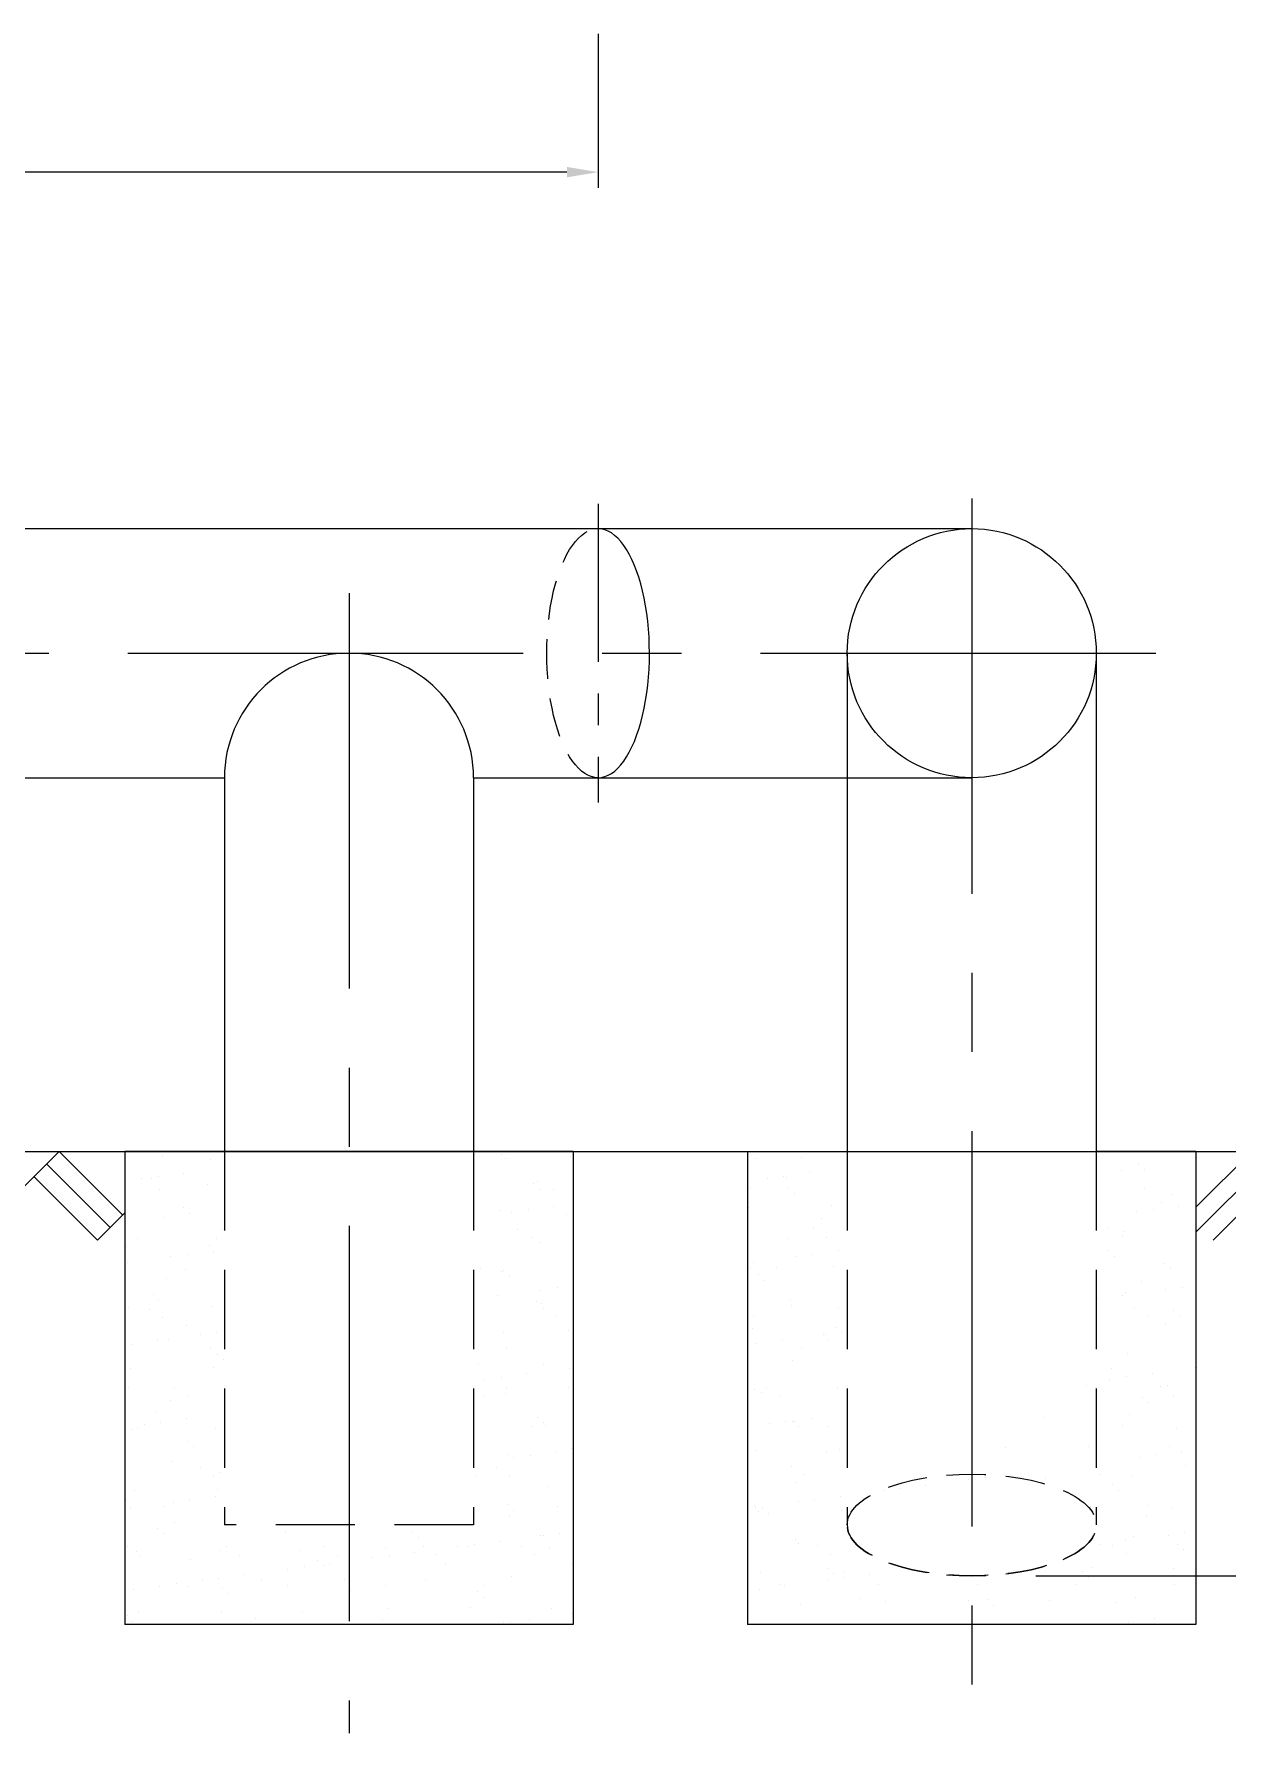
# Model space of a CAD drawing. Header units: metres. Extents: x 32 to 1001, y 122 to 783.
# Drawn here: x 300.5 to 396.3, y 129.1 to 265.5 of the extents above; entities that cross this region are included whole.
import ezdxf

# ---------------------------------------------------------------- set-up
doc = ezdxf.new("R2010")
doc.units = ezdxf.units.M
doc.linetypes.add('CENTER', pattern=[50.800000000000004, 31.75, -6.35, 6.35, -6.35])
doc.linetypes.add('HIDDEN', pattern=[9.524999999999999, 6.35, -3.175])
for name, color, linetype in [('CEN. LINE CIRCLE', 30, 'CENTER'), ('CEN. LINE PIPE', 30, 'CENTER'), ('Circle', 3, 'Continuous'), ('DIM', 1, 'Continuous'), ('PIPE LINE', 4, 'Continuous')]:
    doc.layers.add(name, color=color, linetype=linetype)

msp = doc.modelspace()

# ---------------------------------------------------------------- linework, layer by layer
at = {"color": 7}
for p, q in [((295.4167686554213, 168.6341035505763), (302.5444050097817, 175.7617399049368)), ((306.6480413641422, 169.6421035505764), (301.5364050097817, 174.7537399049367)), ((307.6560413641421, 170.6501035505764), (302.5444050097817, 175.7617399049368)), ((307.8213390381216, 175.7617399049367), (307.8213390381216, 137.7617399049367)), ((343.8213390381216, 175.7617399049367), (307.8213390381216, 175.7617399049367)), ((307.8213390381216, 175.7617399049367), (315.8213390381216, 175.7617399049366)), ((335.8213390381216, 175.7617399049367), (365.8213390381214, 175.7617399049366)), ((343.8213390381216, 175.7617399049367), (343.8213390381216, 137.7617399049367)), ((357.8213390381214, 175.7617399049367), (357.8213390381214, 137.7617399049366)), ((357.8213390381214, 175.7617399049367), (365.8213390381214, 175.7617399049366)), ((393.8213390381214, 175.7617399049367), (385.8213390381214, 175.7617399049366)), ((393.8213390381214, 175.7617399049367), (393.8213390381214, 137.7617399049366)), ((393.8213390381214, 169.2677649722301), (400.3153139708282, 175.7617399049368)), ((393.8213390381214, 171.28376497223), (398.2993139708283, 175.7617399049368)), ((395.2036776164679, 168.6341035505763), (402.3313139708283, 175.7617399049368)), ((305.6400413641421, 168.6341035505763), (300.5284050097817, 173.7457399049368)), ((305.6400413641421, 168.6341035505763), (307.8213390381214, 170.8154012245557)), ((343.8213390381216, 137.7617399049367), (307.8213390381216, 137.7617399049367)), ((393.8213390381214, 137.7617399049367), (357.8213390381214, 137.7617399049367))]:
    msp.add_line(p, q, dxfattribs=at)
at = {"color": 7, "linetype": 'Continuous'}
for p, q in [((310.8511319204956, 175.3368259935946), (310.8511319204956, 175.3368259935946)), ((314.6722833760335, 175.1450756159444), (314.6722833760335, 175.1450756159444)), ((338.1011472723762, 175.4720808219894), (338.1011472723762, 175.4720808219894)), ((338.4020544832773, 175.1881911563008), (338.4020544832773, 175.1881911563008)), ((358.5783390525057, 175.1601897131179), (358.5783390525057, 175.1601897131179)), ((362.131825590521, 175.231306696657), (362.131825590521, 175.231306696657)), ((385.8615966977649, 175.2744222370134), (385.8615966977649, 175.2744222370134)), ((389.2192193452801, 174.7609930149047), (389.2192193452801, 174.7609930149047)), ((393.7715204001794, 175.2887940837988), (393.7715204001794, 175.2887940837988)), ((309.1820945467248, 173.5533471637371), (309.1820945467248, 173.5533471637371)), ((309.9883909675235, 173.5546786982885), (309.9883909675235, 173.5546786982885)), ((310.5041862693668, 173.7274038410625), (310.5041862693668, 173.7274038410625)), ((312.5691676266362, 173.9992637942184), (312.5691676266362, 173.9992637942184)), ((340.9408802033657, 173.3409664485576), (340.9408802033657, 173.3409664485576)), ((359.3836849835046, 173.5860695514031), (359.3836849835046, 173.5860695514031)), ((360.7057767061465, 173.7601262287286), (360.7057767061465, 173.7601262287286)), ((360.9473780154129, 173.6417708762974), (360.9473780154129, 173.6417708762974)), ((362.7707580634159, 174.0319861818845), (362.7707580634159, 174.0319861818845)), ((387.8141445924881, 174.1897375794368), (387.8141445924881, 174.1897375794368)), ((389.6873904541545, 174.3319932330687), (389.6873904541545, 174.3319932330687)), ((310.6183453638755, 172.6741699597972), (310.6183453638755, 172.6741699597972)), ((314.4368347734715, 173.0713254707609), (314.4368347734715, 173.0713254707609)), ((340.6292712602981, 173.1554820000753), (340.6292712602981, 173.1554820000753)), ((341.0974423691725, 172.7264822182393), (341.0974423691725, 172.7264822182393)), ((342.2580401735337, 172.7316573469391), (342.2580401735337, 172.7316573469391)), ((358.0778875783631, 172.7604010405099), (358.0778875783631, 172.7604010405099)), ((361.1064630404276, 172.8435908912038), (361.1064630404276, 172.8435908912038)), ((361.574634149302, 172.4145911093679), (361.574634149302, 172.4145911093679)), ((389.7175823880214, 172.8178884276517), (389.7175823880214, 172.8178884276517)), ((391.8971580880418, 172.3071142628031), (391.8971580880418, 172.3071142628031)), ((312.5165149554454, 171.2380798763744), (312.5165149554454, 171.2380798763744)), ((312.9846860643198, 170.8090800945385), (312.9846860643198, 170.8090800945385)), ((337.8779016271693, 170.9906603234407), (337.8779016271693, 170.9906603234407)), ((338.8723762579447, 170.885704528897), (338.8723762579447, 170.885704528897)), ((340.1944679805866, 171.0597612062224), (340.1944679805866, 171.0597612062224)), ((342.259449337856, 171.3316211593784), (342.259449337856, 171.3316211593784)), ((343.3072100030598, 170.7016032479737), (343.3072100030598, 170.7016032479737)), ((357.8843994392165, 171.2914647511805), (357.8843994392165, 171.2914647511805)), ((364.5330808683889, 171.3762703534636), (364.5330808683889, 171.3762703534636)), ((389.073966694724, 170.918426916563), (389.073966694724, 170.918426916563)), ((390.396058417366, 171.0924835938885), (390.396058417366, 171.0924835938885)), ((391.0371262982831, 171.6459113312603), (391.0371262982831, 171.6459113312603)), ((392.4610397746353, 171.3643435470444), (392.4610397746353, 171.3643435470444)), ((311.011135050094, 170.4426936203012), (311.011135050094, 170.4426936203012)), ((315.6525489039326, 169.467028597575), (315.6525489039326, 169.467028597575)), ((339.3823200111765, 169.5101441379313), (339.3823200111765, 169.5101441379313)), ((363.1120911184202, 169.5532596782877), (363.1120911184202, 169.5532596782877)), ((363.7844017831893, 170.3897121391022), (363.7844017831893, 170.3897121391022)), ((386.8418622256638, 169.5963752186441), (386.8418622256638, 169.5963752186441)), ((387.9741477220866, 169.2956052061434), (387.9741477220866, 169.2956052061434)), ((307.9481564738975, 168.0923874951844), (307.9481564738975, 168.0923874951844)), ((308.8137323377005, 168.7702862481891), (308.8137323377005, 168.7702862481891)), ((314.5968379030701, 168.1771930974676), (314.5968379030701, 168.1771930974676)), ((315.1944536982071, 168.7842011242728), (315.1944536982071, 168.7842011242728)), ((340.4534271473589, 168.8277736353308), (340.4534271473589, 168.8277736353308)), ((341.100883332964, 168.4468340752641), (341.100883332964, 168.4468340752641)), ((361.1073811450113, 168.747638503004), (361.1073811450113, 168.747638503004)), ((364.1831982546025, 168.8708891756872), (364.1831982546025, 168.8708891756872)), ((387.9129693618462, 168.9140047160436), (387.9129693618462, 168.9140047160436)), ((308.0739347952563, 166.8310127885349), (308.0739347952563, 166.8310127885349)), ((311.5239646238649, 167.2852178322222), (311.5239646238649, 167.2852178322222)), ((312.8460563465069, 167.4592745095476), (312.8460563465069, 167.4592745095476)), ((314.9110377037762, 167.7311344627036), (314.9110377037762, 167.7311344627036)), ((358.2755252320356, 166.8637351762009), (358.2755252320356, 166.8637351762009)), ((361.7255550606442, 167.3179402198882), (361.7255550606442, 167.3179402198882)), ((363.0476467832862, 167.4919968972137), (363.0476467832862, 167.4919968972137)), ((364.6930839979875, 166.4821379801704), (364.6930839979875, 166.4821379801704)), ((365.1126281405556, 167.7638568503696), (365.1126281405556, 167.7638568503696)), ((386.7897175512409, 167.7612222083167), (386.7897175512409, 167.7612222083167)), ((387.2578886601153, 167.3322224264808), (387.2578886601153, 167.3322224264808)), ((391.1971294278814, 166.7517789579667), (391.1971294278814, 166.7517789579667)), ((391.7689550521027, 166.457470906682), (391.7689550521027, 166.457470906682)), ((311.1711381796925, 165.5485612470079), (311.1711381796925, 165.5485612470079)), ((312.6697180279569, 166.3137524388274), (312.6697180279569, 166.3137524388274)), ((336.3994891352006, 166.3568679791837), (336.3994891352006, 166.3568679791837)), ((338.0379047567676, 166.0965279501473), (338.0379047567676, 166.0965279501473)), ((338.1997694662587, 166.1557111934874), (338.1997694662587, 166.1557111934874)), ((338.6679405751331, 165.7267114116515), (338.6679405751331, 165.7267114116515)), ((358.0444025688149, 166.3973323778871), (358.0444025688149, 166.3973323778871)), ((358.6769612463882, 165.843820084616), (358.6769612463882, 165.843820084616)), ((359.1451323552626, 165.41482030278), (359.1451323552626, 165.41482030278)), ((360.1292602424444, 166.3999835195401), (360.1292602424444, 166.3999835195401)), ((389.4676562940026, 165.3073434562151), (389.4676562940026, 165.3073434562151)), ((310.0870131614061, 164.2383090697866), (310.0870131614061, 164.2383090697866)), ((310.5551842702805, 163.8093092879507), (310.5551842702805, 163.8093092879507)), ((337.764216506476, 164.1633701536948), (337.764216506476, 164.1633701536948)), ((341.2142463350846, 164.6175751973822), (341.2142463350846, 164.6175751973822)), ((342.5363380577265, 164.7916318747076), (342.5363380577265, 164.7916318747076)), ((361.2673842746099, 163.8535061297107), (361.2673842746099, 163.8535061297107)), ((385.9008255859859, 163.9242325882049), (385.9008255859859, 163.9242325882049)), ((387.9658069432552, 164.1960925413609), (387.9658069432552, 164.1960925413609)), ((388.134150851685, 164.4014728328499), (388.134150851685, 164.4014728328499)), ((391.4158367718638, 164.6502975850482), (391.4158367718638, 164.6502975850482)), ((392.7379284945058, 164.8243542623736), (392.7379284945058, 164.8243542623736)), ((308.1081596034961, 163.198255121891), (308.1081596034961, 163.198255121891)), ((309.7939978655994, 163.0922392298198), (309.7939978655994, 163.0922392298198)), ((310.8651050017818, 162.4098687272193), (310.8651050017818, 162.4098687272193)), ((314.7568410326684, 163.283060724174), (314.7568410326684, 163.283060724174)), ((340.8777082090203, 163.7018324413858), (340.8777082090203, 163.7018324413858)), ((341.2608864625624, 163.5527017019707), (341.2608864625624, 163.5527017019707)), ((341.4336926752577, 163.1497266169615), (341.4336926752577, 163.1497266169615)), ((342.5047998114401, 162.4673561143611), (342.5047998114401, 162.4673561143611)), ((358.3246472162693, 162.4960998079321), (358.3246472162693, 162.4960998079321)), ((361.3548999891499, 163.3899413325144), (361.3548999891499, 163.3899413325144)), ((365.1634637825015, 163.1928421573179), (365.1634637825015, 163.1928421573179)), ((388.8932348897453, 163.2359576976744), (388.8932348897453, 163.2359576976744)), ((389.9643420259276, 162.5535871950739), (389.9643420259276, 162.5535871950739)), ((391.9957802819245, 162.990744634301), (391.9957802819245, 162.990744634301)), ((392.4639513907989, 162.561744852465), (392.4639513907989, 162.561744852465)), ((312.7649519041678, 161.784430317685), (312.7649519041678, 161.784430317685)), ((313.8658347010047, 161.0170885007073), (313.8658347010047, 161.0170885007073)), ((315.1879264236467, 161.1911451780328), (315.1879264236467, 161.1911451780328)), ((338.197907886366, 161.2023955768539), (338.197907886366, 161.2023955768539)), ((343.4058321969422, 161.3852336194717), (343.4058321969422, 161.3852336194717)), ((358.2044056984135, 161.5032000045938), (358.2044056984135, 161.5032000045938)), ((363.8830239770718, 161.0733425106003), (363.8830239770718, 161.0733425106003)), ((364.0674251377841, 161.0498108883734), (364.0674251377841, 161.0498108883734)), ((364.8530871275858, 161.5880056068768), (364.8530871275858, 161.5880056068768)), ((365.3895168604261, 161.2238675656988), (365.3895168604261, 161.2238675656988)), ((391.3571325574798, 161.8576465846735), (391.3571325574798, 161.8576465846735)), ((308.3508235151268, 160.2910235038641), (308.3508235151268, 160.2910235038641)), ((310.4158048723961, 160.56288345702), (310.4158048723961, 160.56288345702)), ((311.3311413092908, 160.6544288737144), (311.3311413092908, 160.6544288737144)), ((314.7210906920383, 159.9533349178577), (314.7210906920383, 159.9533349178577)), ((338.450861799282, 159.9964504582139), (338.450861799282, 159.9964504582139)), ((358.5524139519061, 160.3237458915301), (358.5524139519061, 160.3237458915301)), ((360.6173953091755, 160.595605844686), (360.6173953091755, 160.595605844686)), ((362.1806329065258, 160.0395659985704), (362.1806329065258, 160.0395659985704)), ((364.3511950859462, 160.6443427287643), (364.3511950859462, 160.6443427287643)), ((385.9104040137696, 160.0826815389266), (385.9104040137696, 160.0826815389266)), ((393.8203277161841, 160.0970533857122), (393.8203277161841, 160.0970533857122)), ((308.2681627330944, 158.3041227485975), (308.2681627330944, 158.3041227485975)), ((314.9168441622668, 158.3889283508807), (314.9168441622668, 158.3889283508807)), ((315.2930758920897, 159.4678314957709), (315.2930758920897, 159.4678314957709)), ((315.7612470009641, 159.0388317139349), (315.7612470009641, 159.0388317139349)), ((336.2384387810937, 158.7269406050636), (336.2384387810937, 158.7269406050636)), ((341.4208895921608, 158.6585693286773), (341.4208895921608, 158.6585693286773)), ((343.5561164122244, 158.3494458658673), (343.5561164122244, 158.3494458658673)), ((361.4273874042083, 158.9593737564172), (361.4273874042083, 158.9593737564172)), ((387.0381544999632, 158.3075726496273), (387.0381544999632, 158.3075726496273)), ((388.2941539812834, 159.5073404595566), (388.2941539812834, 159.5073404595566)), ((393.7577068490036, 158.3821682535333), (393.7577068490036, 158.3821682535333)), ((336.7190135037045, 157.4493241916986), (336.7190135037045, 157.4493241916986)), ((338.0411052263465, 157.6233808690241), (338.0411052263465, 157.6233808690241)), ((340.1060865836158, 157.89524082218), (340.1060865836158, 157.89524082218)), ((385.0195880692314, 156.9946776613231), (385.0195880692314, 156.9946776613231)), ((386.9206039404837, 157.4820465793646), (386.9206039404837, 157.4820465793646)), ((388.2426956631257, 157.65610325669), (388.2426956631257, 157.65610325669)), ((390.307677020395, 157.927963209846), (390.307677020395, 157.927963209846)), ((391.5171356870782, 156.96351421138), (391.5171356870782, 156.96351421138)), ((308.1256824762412, 156.8095384813628), (308.1256824762412, 156.8095384813628)), ((311.4911444388893, 155.760296500421), (311.4911444388893, 155.760296500421)), ((311.8453705296809, 156.7318217088499), (311.8453705296809, 156.7318217088499)), ((312.9164776658633, 156.0494512062494), (312.9164776658633, 156.0494512062494)), ((336.6462487731069, 156.0925667466058), (336.6462487731069, 156.0925667466058)), ((338.3579110159644, 156.3082632035604), (338.3579110159644, 156.3082632035604)), ((338.448206414981, 156.7020616347979), (338.448206414981, 156.7020616347979)), ((343.4850653393391, 156.7893090959917), (343.4850653393391, 156.7893090959917)), ((358.3644088280118, 156.6090676313003), (358.3644088280118, 156.6090676313003)), ((358.9253981951107, 156.3901705259265), (358.9253981951107, 156.3901705259265)), ((359.3049127441685, 156.8180527895626), (359.3049127441685, 156.8180527895626)), ((360.3760198803508, 156.1356822869622), (360.3760198803508, 156.1356822869622)), ((365.0130902571842, 156.6938732335834), (365.0130902571842, 156.6938732335834)), ((389.5662784878851, 155.9909738277132), (389.5662784878851, 155.9909738277132)), ((390.0344495967595, 155.5619740458773), (390.0344495967595, 155.5619740458773)), ((390.9446075538267, 156.8755401767044), (390.9446075538267, 156.8755401767044)), ((392.0157146900091, 156.193169674104), (392.0157146900091, 156.193169674104)), ((310.3354501101285, 154.7846595110971), (310.3354501101285, 154.7846595110971)), ((312.757674949536, 154.2947541255052), (312.757674949536, 154.2947541255052)), ((340.9763304029029, 154.3854628128838), (340.9763304029029, 154.3854628128838)), ((362.9592653863154, 154.3274765131712), (362.9592653863154, 154.3274765131712)), ((381.5938883458539, 154.3660458108634), (381.5938883458539, 154.3660458108634)), ((388.4541571108818, 154.6132080862632), (388.4541571108818, 154.6132080862632)), ((308.4281658626929, 153.4099903753041), (308.4281658626929, 153.4099903753041)), ((308.8625396537051, 153.5785455501023), (308.8625396537051, 153.5785455501023)), ((309.3706018696247, 153.8488374950238), (309.3706018696247, 153.8488374950238)), ((310.6926935922667, 154.0228941723493), (310.6926935922667, 154.0228941723493)), ((315.0768472918652, 153.4947959775873), (315.0768472918652, 153.4947959775873)), ((340.5022344633634, 153.6360329372441), (340.5022344633634, 153.6360329372441)), ((341.4445015117773, 153.9564630310479), (341.4445015117773, 153.9564630310479)), ((341.5808927217594, 153.764436955384), (341.5808927217594, 153.764436955384)), ((359.5721923064041, 153.8815598826899), (359.5721923064041, 153.8815598826899)), ((360.894284029046, 154.0556165600153), (360.894284029046, 154.0556165600153)), ((361.4535221830326, 154.0735717040124), (361.4535221830326, 154.0735717040124)), ((361.5873905338067, 154.0652413831237), (361.5873905338067, 154.0652413831237)), ((361.921693291907, 153.6445719221765), (361.921693291907, 153.6445719221765)), ((364.2320055706073, 153.6791484776005), (364.2320055706073, 153.6791484776005)), ((387.961776677851, 153.7222640179568), (387.961776677851, 153.7222640179568)), ((392.2442172306468, 153.5370950756116), (392.2442172306468, 153.5370950756116)), ((312.8635740980504, 152.468060689183), (312.8635740980504, 152.468060689183)), ((313.3317452069248, 152.0390609073471), (313.3317452069248, 152.0390609073471)), ((342.4479566607556, 151.6271114906651), (342.4479566607556, 151.6271114906651)), ((343.6542691456646, 151.9315840607822), (343.6542691456646, 151.9315840607822)), ((358.5244119576103, 151.7149352580069), (358.5244119576103, 151.7149352580069)), ((364.1314609257943, 151.6196929519108), (364.1314609257943, 151.6196929519108)), ((365.1730933867826, 151.7997408602899), (365.1730933867826, 151.7997408602899)), ((378.5309097696575, 152.0157396857466), (378.5309097696575, 152.0157396857466)), ((385.1795911988297, 152.1005452880297), (385.1795911988297, 152.1005452880297)), ((391.6771388166766, 152.0693818380865), (391.6771388166766, 152.0693818380865)), ((392.6495470975352, 151.6598338783312), (392.6495470975352, 151.6598338783312)), ((311.6511475684877, 150.8661641271276), (311.6511475684877, 150.8661641271276)), ((313.8967431937622, 150.3714041878801), (313.8967431937622, 150.3714041878801)), ((337.6265143010061, 150.4145197282365), (337.6265143010061, 150.4145197282365)), ((338.5179141455629, 151.4141308302671), (338.5179141455629, 151.4141308302671)), ((339.0608835808443, 151.1811948601838), (339.0608835808443, 151.1811948601838)), ((340.3829753034863, 151.3552515375092), (340.3829753034863, 151.3552515375092)), ((361.3562854082497, 150.4576352685928), (361.3562854082497, 150.4576352685928)), ((389.2624740176238, 151.2139172478498), (389.2624740176238, 151.2139172478498)), ((390.5845657402658, 151.3879739251753), (390.5845657402658, 151.3879739251753)), ((392.9959802179081, 150.5151226557346), (392.9959802179081, 150.5151226557346)), ((314.9678503299446, 149.6890336852796), (314.9678503299446, 149.6890336852796)), ((315.5415128408121, 150.0141819370814), (315.5415128408121, 150.0141819370814)), ((336.0187046209418, 149.70229082821), (336.0187046209418, 149.70229082821)), ((338.6976214371885, 149.732149225636), (338.6976214371885, 149.732149225636)), ((341.7408958513578, 148.8703045820906), (341.7408958513578, 148.8703045820906)), ((361.747393663405, 149.1711090098302), (361.747393663405, 149.1711090098302)), ((362.4273925444321, 149.7752647659924), (362.4273925444321, 149.7752647659924)), ((372.1382383719753, 148.9594688558251), (372.1382383719753, 148.9594688558251)), ((375.5882682005839, 149.4136738995124), (375.5882682005839, 149.4136738995124)), ((376.9103599232259, 149.5877305768378), (376.9103599232259, 149.5877305768378)), ((381.7538914754522, 149.47191343757), (381.7538914754522, 149.47191343757)), ((386.1571636516758, 149.8183803063488), (386.1571636516758, 149.8183803063488)), ((387.1367766938458, 148.9912030211253), (387.1367766938458, 148.9912030211253)), ((388.6141602404801, 149.7190757129696), (388.6141602404801, 149.7190757129696)), ((307.9059483160892, 147.7848887045093), (307.9059483160892, 147.7848887045093)), ((308.5881689922912, 148.5158580020107), (308.5881689922912, 148.5158580020107)), ((311.7124719467645, 147.5807081635089), (311.7124719467645, 147.5807081635089)), ((313.0345636694065, 147.7547648408344), (313.0345636694065, 147.7547648408344)), ((315.0995450266758, 148.0266247939903), (315.0995450266758, 148.0266247939903)), ((315.2368504214638, 148.6006636042939), (315.2368504214638, 148.6006636042939)), ((338.5468286088637, 147.3856920062959), (338.5468286088637, 147.3856920062959)), ((361.9140623835441, 147.613430551175), (361.9140623835441, 147.613430551175)), ((363.2361541061861, 147.7874872285005), (363.2361541061861, 147.7874872285005)), ((365.3011354634554, 148.0593471816564), (365.3011354634554, 148.0593471816564)), ((368.751165292064, 148.5135522253437), (368.751165292064, 148.5135522253437)), ((370.073257014706, 148.6876089026692), (370.073257014706, 148.6876089026692)), ((387.6049478027202, 148.5622032392894), (387.6049478027202, 148.5622032392894)), ((390.0131493419323, 147.3618464969871), (390.0131493419323, 147.3618464969871)), ((308.2624421181559, 147.1265031198216), (308.2624421181559, 147.1265031198216)), ((310.9139123177865, 147.2181280291326), (310.9139123177865, 147.2181280291326)), ((338.6779172751613, 146.5199984569737), (338.6779172751613, 146.5199984569737)), ((339.0149997177381, 146.95669222446), (339.0149997177381, 146.95669222446)), ((342.553607127445, 147.2756154162743), (342.553607127445, 147.2756154162743)), ((358.373454532274, 147.3043591098453), (358.373454532274, 147.3043591098453)), ((358.4640325549355, 147.1592255074877), (358.4640325549355, 147.1592255074877)), ((358.6844150872086, 146.8208028847133), (358.6844150872086, 146.8208028847133)), ((359.0240203889933, 147.0738008974246), (359.0240203889933, 147.0738008974246)), ((359.4921914978677, 146.6448011155887), (359.4921914978677, 146.6448011155887)), ((365.3330965163809, 146.9056084869964), (365.3330965163809, 146.9056084869964)), ((385.3395943284281, 147.2064129147362), (385.3395943284281, 147.2064129147362)), ((389.8147154366075, 146.5373242690237), (389.8147154366075, 146.5373242690237)), ((391.837141946275, 147.1752494647932), (391.837141946275, 147.1752494647932)), ((310.4340723040111, 145.4682898825951), (310.4340723040111, 145.4682898825951)), ((310.9022434128855, 145.0392901007592), (310.9022434128855, 145.0392901007592)), ((311.8111506980862, 145.9720317538342), (311.8111506980862, 145.9720317538342)), ((320.7475755714958, 145.2437043630657), (320.7475755714958, 145.2437043630657)), ((330.9112640841407, 145.1563987737238), (330.9112640841407, 145.1563987737238)), ((331.3794351930151, 144.7273989918878), (331.3794351930151, 144.7273989918878)), ((341.2247673516254, 144.9318132541943), (341.2247673516254, 144.9318132541943)), ((341.4027536579842, 144.9130655286688), (341.4027536579842, 144.9130655286688)), ((342.7248453806262, 145.0871222059942), (342.7248453806262, 145.0871222059942)), ((361.701959131755, 144.619922145323), (361.701959131755, 144.619922145323)), ((388.7741633700786, 144.8249433396763), (388.7741633700786, 144.8249433396763)), ((391.6043440947637, 144.945787916335), (391.6043440947637, 144.945787916335)), ((392.9264358174057, 145.1198445936604), (392.9264358174057, 145.1198445936604)), ((308.0381921554291, 143.9966148201249), (308.0381921554291, 143.9966148201249)), ((308.7481721218898, 143.6217256287174), (308.7481721218898, 143.6217256287174)), ((309.1092992916115, 143.3142443175244), (309.1092992916115, 143.3142443175244)), ((315.396853551062, 143.7065312310004), (315.396853551062, 143.7065312310004)), ((315.9481158578436, 144.0109866669104), (315.9481158578436, 144.0109866669104)), ((317.019222994026, 143.3286161643099), (317.019222994026, 143.3286161643099)), ((321.8944011689089, 143.6753677810573), (321.8944011689089, 143.6753677810573)), ((323.8580395602582, 144.0253585136957), (323.8580395602582, 144.0253585136957)), ((324.9291466964406, 143.3429880110953), (324.9291466964406, 143.3429880110953)), ((328.754669933937, 143.9225300564571), (328.754669933937, 143.9225300564571)), ((329.0506395635863, 143.2868788576569), (329.0506395635863, 143.2868788576569)), ((331.1156209208557, 143.5587388108128), (331.1156209208557, 143.5587388108128)), ((331.7679632626729, 144.0397303604813), (331.7679632626729, 144.0397303604813)), ((332.8390703988553, 143.3573598578808), (332.8390703988553, 143.3573598578808)), ((334.5656507494643, 144.0129438545001), (334.5656507494643, 144.0129438545001)), ((335.4033513631093, 144.0073356587402), (335.4033513631093, 144.0073356587402)), ((335.8877424721063, 144.1870005318256), (335.8877424721063, 144.1870005318256)), ((337.9527238293756, 144.4588604849815), (337.9527238293756, 144.4588604849815)), ((339.6778869650873, 144.0541022072667), (339.6778869650873, 144.0541022072667)), ((340.7489941012697, 143.3717317046663), (340.7489941012697, 143.3717317046663)), ((341.9008989809562, 143.9761722087971), (341.9008989809562, 143.9761722087971)), ((361.9073967930034, 144.2769766365368), (361.9073967930034, 144.2769766365368)), ((363.4076580723311, 144.0972177476231), (363.4076580723311, 144.0972177476231)), ((364.4787652085134, 143.4148472450227), (364.4787652085134, 143.4148472450227)), ((386.0893329088858, 144.2197229194917), (386.0893329088858, 144.2197229194917)), ((387.1374291795748, 144.1403332879795), (387.1374291795748, 144.1403332879795)), ((388.1543142661552, 144.4915828726476), (388.1543142661552, 144.4915828726476)), ((388.2085363157572, 143.4579627853791), (388.2085363157572, 143.4579627853791)), ((392.3428394245294, 144.2207254471096), (392.3428394245294, 144.2207254471096)), ((392.8110105334038, 143.7917256652736), (392.8110105334038, 143.7917256652736)), ((313.1120110467728, 143.0144111304935), (313.1120110467728, 143.0144111304935)), ((320.8914449324245, 142.2127005061628), (320.8914449324245, 142.2127005061628)), ((322.2135366550664, 142.3867571834882), (322.2135366550664, 142.3867571834882)), ((323.2756995594177, 142.9271055411516), (323.2756995594177, 142.9271055411516)), ((323.7438706682921, 142.4981057593157), (323.7438706682921, 142.4981057593157)), ((324.2785180123358, 142.6586171366441), (324.2785180123358, 142.6586171366441)), ((327.7285478409444, 143.1128221803314), (327.7285478409444, 143.1128221803314)), ((333.5892028269024, 142.7025200216222), (333.5892028269024, 142.7025200216222)), ((343.7528913395473, 142.6152144322802), (343.7528913395473, 142.6152144322802)), ((358.844418216807, 141.9266705114199), (358.844418216807, 141.9266705114199)), ((364.2300831196769, 142.3033233234089), (364.2300831196769, 142.3033233234089)), ((365.4930996459793, 142.0114761137031), (365.4930996459793, 142.0114761137031)), ((371.9906472638262, 141.9803126637601), (371.9906472638262, 141.9803126637601)), ((384.7072748998064, 141.9914322145375), (384.7072748998064, 141.9914322145375)), ((385.4995974580265, 142.3122805414428), (385.4995974580265, 142.3122805414428)), ((391.9971450758735, 142.2811170914998), (391.9971450758735, 142.2811170914998)), ((308.5393308380266, 140.5865138351509), (308.5393308380266, 140.5865138351509)), ((310.604312195296, 140.8583737883068), (310.604312195296, 140.8583737883068)), ((311.9711538276844, 141.0778993805408), (311.9711538276844, 141.0778993805408)), ((312.965284981868, 140.8577105081627), (312.965284981868, 140.8577105081627)), ((314.0543420239046, 141.3125788319941), (314.0543420239046, 141.3125788319941)), ((315.3764337465465, 141.4866355093195), (315.3764337465465, 141.4866355093195)), ((315.6401350346947, 140.6978123085794), (315.6401350346947, 140.6978123085794)), ((317.4414151038159, 141.7584954624755), (317.4414151038159, 141.7584954624755)), ((318.8314225927124, 141.3250616559405), (318.8314225927124, 141.3250616559405)), ((320.8752086842825, 140.8720823549482), (320.8752086842825, 140.8720823549482)), ((325.4801040218849, 141.4098672582236), (325.4801040218849, 141.4098672582236)), ((328.7851323866971, 140.8864542017336), (328.7851323866971, 140.8864542017336)), ((331.9776516397317, 141.3787038082806), (331.9776516397317, 141.3787038082806)), ((336.6950560891117, 140.9008260485191), (336.6950560891117, 140.9008260485191)), ((338.8379204047598, 141.6258660836803), (338.8379204047598, 141.6258660836803)), ((358.7409212748061, 140.6192362228169), (358.7409212748061, 140.6192362228169)), ((360.4248271963555, 140.9439415888754), (360.4248271963555, 140.9439415888754)), ((360.8059026320755, 140.8910961759728), (360.8059026320755, 140.8910961759728)), ((364.2559324606841, 141.3453012196602), (364.2559324606841, 141.3453012196602)), ((364.6982542285513, 141.8743235415729), (364.6982542285513, 141.8743235415729)), ((365.578024183326, 141.5193578969856), (365.578024183326, 141.5193578969856)), ((367.6430055405954, 141.7912178501415), (367.6430055405954, 141.7912178501415)), ((368.3347508987699, 140.958313435661), (368.3347508987699, 140.958313435661)), ((376.2446746011846, 140.9726852824463), (376.2446746011846, 140.9726852824463)), ((384.1545983035993, 140.9870571292318), (384.1545983035993, 140.9870571292318)), ((385.1754460086808, 141.5624324327015), (385.1754460086808, 141.5624324327015)), ((392.0645220060137, 141.0014289760174), (392.0645220060137, 141.0014289760174)), ((316.1083061435691, 140.2688125267435), (316.1083061435691, 140.2688125267435)), ((325.9536383021793, 140.47322678905), (325.9536383021793, 140.47322678905)), ((336.1173268148243, 140.3859211997081), (336.1173268148243, 140.3859211997081)), ((336.5854979236987, 139.9569214178721), (336.5854979236987, 139.9569214178721)), ((362.0673999226017, 139.3828442632434), (362.0673999226017, 139.3828442632434)), ((366.9080218624385, 139.8494445713073), (366.9080218624385, 139.8494445713073)), ((368.9276686876298, 139.6300065386432), (368.9276686876298, 139.6300065386432)), ((375.5763501168022, 139.7148121409263), (375.5763501168022, 139.7148121409263)), ((377.0717103750836, 139.7621389819653), (377.0717103750836, 139.7621389819653)), ((377.539881483958, 139.3331392001294), (377.539881483958, 139.3331392001294)), ((382.0738977346489, 139.6836486909831), (382.0738977346489, 139.6836486909831)), ((387.3852136425681, 139.5375534624359), (387.3852136425681, 139.5375534624359)), ((388.9341664996771, 139.9308109663829), (388.9341664996771, 139.9308109663829)), ((308.0045705099718, 138.4685190760073), (308.0045705099718, 138.4685190760073)), ((308.4727416188462, 138.0395192941713), (308.4727416188462, 138.0395192941713)), ((308.908175251488, 138.7275932554239), (308.908175251488, 138.7275932554239)), ((315.5568566806604, 138.812398857707), (315.5568566806604, 138.812398857707)), ((318.3180737774564, 138.2439335564778), (318.3180737774564, 138.2439335564778)), ((322.0544042985073, 138.7812354077639), (322.0544042985073, 138.7812354077639)), ((328.4817622901012, 138.1566279671359), (328.4817622901012, 138.1566279671359)), ((328.9146730635353, 139.0283976831637), (328.9146730635353, 139.0283976831637)), ((335.5633544927077, 139.1132032854468), (335.5633544927077, 139.1132032854468)), ((338.2296125492462, 137.9188712003108), (338.2296125492462, 137.9188712003108)), ((338.795265557586, 137.9320424476064), (338.795265557586, 137.9320424476064)), ((340.2945939065156, 138.1907311534667), (340.2945939065156, 138.1907311534667)), ((342.0609021105546, 139.0820398355037), (342.0609021105546, 139.0820398355037)), ((343.7446237351242, 138.6449361971541), (343.7446237351242, 138.6449361971541)), ((388.4312029860256, 137.9515935879768), (388.4312029860256, 137.9515935879768)), ((390.4961843432949, 138.2234535411328), (390.4961843432949, 138.2234535411328)), ((381.2788781412416, 137.7655439202241), (381.2788781412416, 137.7655439202241)), ((387.1091112633836, 137.7775369106514), (387.1091112633836, 137.7775369106514)), ((389.1888018436564, 137.7799157670096), (389.1888018436564, 137.7799157670096))]:
    msp.add_line(p, q, dxfattribs=at)
at = {"layer": 'CEN. LINE CIRCLE', "color": 7, "ltscale": 0.4}
msp.add_line((345.8142313830067, 227.7617399049367), (345.8219851885865, 203.7617399049367), dxfattribs=at)
at = {"layer": 'CEN. LINE PIPE', "color": 7}
for p, q in [((375.8213390381216, 228.1918098179078), (375.8213390381216, 129.0555724119315)), ((325.8213390381216, 220.5785042632021), (325.8213390381216, 129.0555724119315)), ((155.6586315658213, 215.7617399049367), (395.8361306265125, 215.7617399049367))]:
    msp.add_line(p, q, dxfattribs=at)
at = {"layer": 'Circle', "color": 7}
msp.add_circle((375.8213390381216, 215.7617399049367), 10, dxfattribs=at)
msp.add_arc((325.8213390381216, 205.7617399049367), 10, 0, 180, dxfattribs=at)
at = {"layer": 'Circle', "color": 7, "linetype": 'HIDDEN', "ltscale": 0.5, "extrusion": (0, 0, -1)}
msp.add_ellipse((345.8245697904465, 215.7617399049367), major_axis=(-0.003230752324952846, -10), ratio=0.4125781178827792, start_param=6.282918719654401, end_param=9.42477796076938, dxfattribs=at)
at = {"layer": 'Circle', "color": 7}
msp.add_ellipse((345.8181082857966, 215.7617399049367), major_axis=(0.003230752324952846, -10), ratio=0.4125781178827792, start_param=6.282918719654401, end_param=9.42477796076938, dxfattribs=at)
at = {"layer": 'Circle', "color": 7, "linetype": 'HIDDEN', "ltscale": 0.5}
for end_param in [9.42477796076938, 6.283185307179586]:
    msp.add_ellipse((375.8213390381214, 145.7617399049367), major_axis=(10, 0), ratio=0.4084079875601532, start_param=3.141592653589793, end_param=end_param, dxfattribs=at)
at = {"layer": 'DIM', "color": 7}
for p, q in [((345.8181082857965, 265.4827661315458), (345.8181082857965, 253.1395245698513)), ((343.3181082857965, 254.3895245698513), (208.1766539065374, 254.3895245698513)), ((395.3213390381214, 175.7617399049367), (416.6522717419848, 175.7617399049367)), ((380.980851985717, 141.6776600293351), (416.6522717419848, 141.6776600293351))]:
    msp.add_line(p, q, dxfattribs=at)
msp.add_solid([(343.3181082857965, 254.806191236518), (343.3181082857965, 253.9728579031847), (345.8181082857965, 254.3895245698513)], dxfattribs=at)
at = {"layer": 'PIPE LINE', "color": 7}
for p, q in [((175.6734231542123, 225.7617399049367), (375.8213390381216, 225.7617399049367)), ((365.8213390381214, 215.7617399049367), (365.8213390381214, 175.7617399049366)), ((385.8213390381214, 215.7617399049367), (385.8213390381214, 175.7617399049366)), ((235.6734231542123, 205.7617399049367), (315.8213390381216, 205.7617399049366)), ((315.8213390381216, 205.7617399049367), (315.8213390381216, 175.7617399049367)), ((335.8213390381216, 205.7617399049367), (335.8213390381216, 175.7617399049367)), ((335.8213390381216, 205.7617399049366), (375.8213390381216, 205.7617399049367)), ((131.4811325051303, 175.7617399049368), (420.0136296872035, 175.7617399049365))]:
    msp.add_line(p, q, dxfattribs=at)
at = {"layer": 'PIPE LINE', "color": 7, "linetype": 'HIDDEN'}
for p, q in [((315.8213390381216, 175.7617399049367), (315.8213390381216, 145.7617399049367)), ((335.8213390381216, 175.7617399049367), (335.8213390381216, 145.7617399049367)), ((365.8213390381214, 175.7617399049366), (365.8213390381214, 145.7617399049366)), ((385.8213390381214, 175.7617399049367), (385.8213390381214, 145.7617399049367)), ((385.8213390381214, 175.7617399049366), (385.8213390381214, 145.7617399049367)), ((335.8213390381216, 145.7617399049367), (315.8213390381216, 145.7617399049367))]:
    msp.add_line(p, q, dxfattribs=at)

doc.saveas('drawing.dxf')
